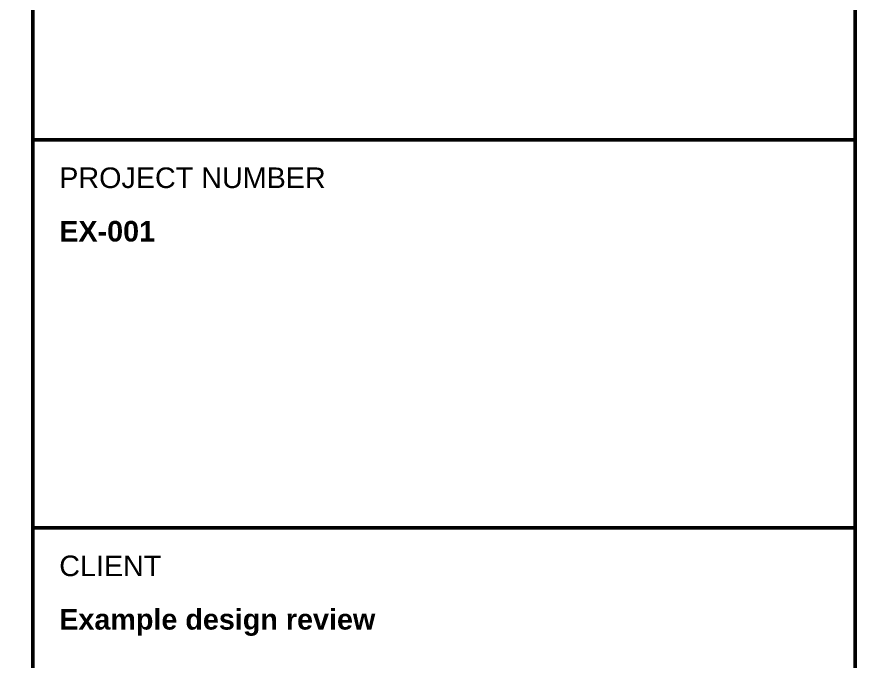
# Model space of a CAD drawing. Header units: inches. Extents: x 0.5 to 73.5, y 0.5 to 23.5.
# Drawn here: x 31.676 to 35.5, y 17.624 to 20.562 of the extents above; entities that cross this region are included whole.
import ezdxf

# ---------------------------------------------------------------- set-up
doc = ezdxf.new("R2010")
doc.units = ezdxf.units.IN
doc.header["$MEASUREMENT"] = 0
doc.layers.add('E-ANNO-TTLB', color=7, linetype='Continuous', lineweight=50)
doc.styles.add('BOLD', font='arialbd.ttf')
doc.styles.add('MAIN', font='arial.ttf')

msp = doc.modelspace()

# ---------------------------------------------------------------- linework, layer by layer
at = {"layer": 'E-ANNO-TTLB'}
for p, q in [((31.75, 20.0015), (35.5, 20.0015)), ((31.75, 18.2323), (35.5, 18.2323))]:
    msp.add_line(p, q, dxfattribs=at)
for points in [[(0.5, 0.5), (35.5, 0.5), (35.5, 23.5), (0.5, 23.5)], [(31.75, 0.5), (35.5, 0.5), (35.5, 23.5), (31.75, 23.5)]]:
    msp.add_lwpolyline(points, close=True, dxfattribs=at)

# ---------------------------------------------------------------- texts
at = {"layer": 'E-ANNO-TTLB', "style": 'MAIN'}
for s, p in [('PROJECT NUMBER', (31.87, 19.7815)), ('CLIENT', (31.87, 18.0123))]:
    msp.add_text(s, height=0.09375, dxfattribs=at).set_placement(p)
at = {"layer": 'E-ANNO-TTLB', "char_height": 0.09375, "attachment_point": 1, "line_spacing_factor": 1.45, "style": 'BOLD'}
for s, insert, width in [('EX-001', (31.87, 19.6315), 0.484511), ('Example design review', (31.87, 17.8623), 1.529601)]:
    msp.add_mtext(s, dxfattribs=dict(at, insert=insert, width=width))

doc.saveas('drawing.dxf')
